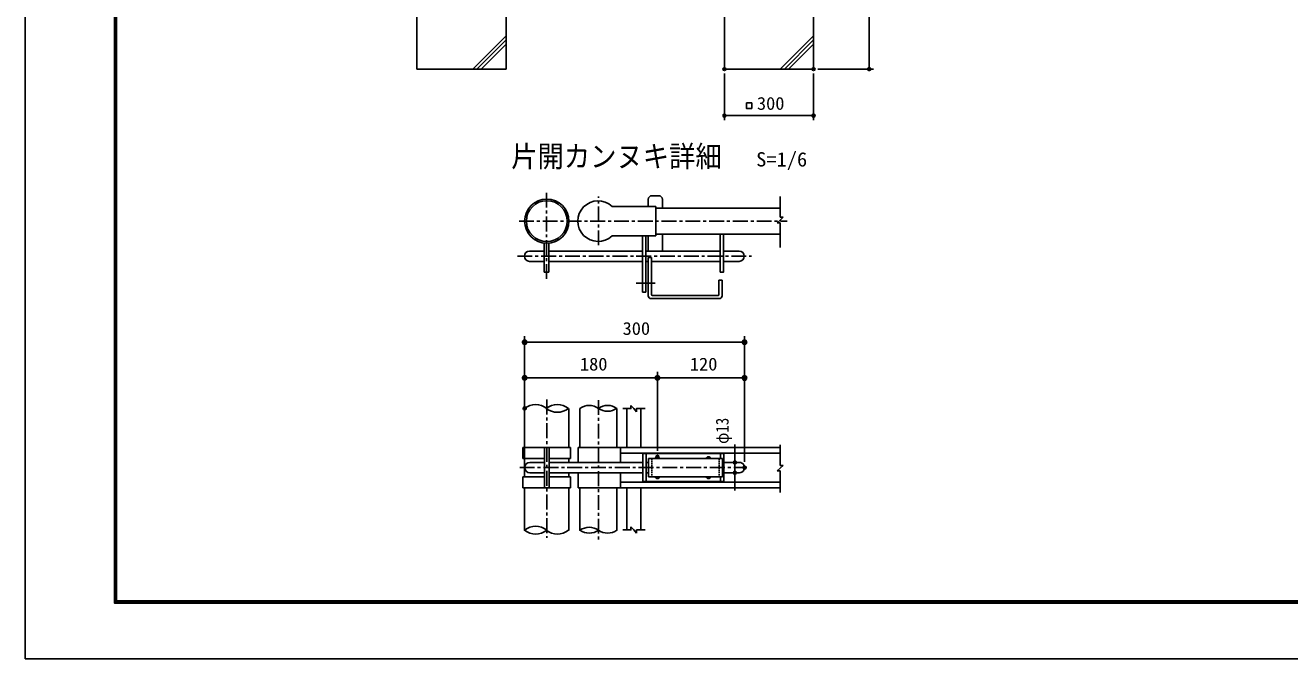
# Model space of a CAD drawing. Units: millimetres, scale not verified, with parts at other scales. Extents: x -4455 to 4455, y -3150 to 3150.
# Drawn here: x -4455 to -199, y -3150 to -1016 of the extents above; entities that cross this region are included whole.
import ezdxf
from ezdxf.enums import TextEntityAlignment as Align

# ---------------------------------------------------------------- set-up
doc = ezdxf.new("R2010")
doc.units = ezdxf.units.MM
doc.header["$LTSCALE"] = 20
doc.header["$PDMODE"] = 32
doc.header["$PDSIZE"] = 10
doc.linetypes.add('USER2', pattern=[0.375, 0.25, -0.125])
doc.linetypes.add('USER5', pattern=[4, 2.5, -0.5, 0.5, -0.5])
for name, color, linetype, lineweight in [('0-2_4基礎', 4, 'Continuous', 25), ('0-5_5寸法', 1, 'Continuous', 25), ('0-6_SUNPOU', 1, 'Continuous', 25), ('0-9_0', 4, 'Continuous', 25), ('0-B_1', 7, 'Continuous', 25), ('0-D_KOUZOU', 1, 'USER5', 25)]:
    doc.layers.add(name, color=color, linetype=linetype, lineweight=lineweight)
doc.layers.add('0-7_DEFPOINTS', color=7, linetype='Continuous')
doc.layers.add('0-E_7詳細', color=7, linetype='Continuous')
doc.styles.add('ＭＳ ゴシック', font='')
doc.styles.get('ＭＳ ゴシック').set_extended_font_data('MS Gothic')

# ---------------------------------------------------------------- blocks, each defined once
blk = doc.blocks.new('M1')
at = {"layer": '0-6_SUNPOU'}
blk.add_line((-5, 0), (-38.58, 0), dxfattribs=at)
for points in [[(0, 0), (-5, 0), (-4.96, 0.63)], [(0, 0), (-4.96, -0.63), (-5, 0)], [(0, 0), (-4.96, 0.63), (-4.84, 1.24)], [(0, 0), (-4.84, -1.24), (-4.96, -0.63)], [(0, 0), (-4.84, 1.24), (-4.65, 1.84)], [(0, 0), (-4.65, -1.84), (-4.84, -1.24)], [(0, 0), (-4.65, 1.84), (-4.38, 2.41)], [(0, 0), (-4.38, -2.41), (-4.65, -1.84)], [(0, 0), (-4.38, 2.41), (-4.05, 2.94)], [(0, 0), (-4.05, -2.94), (-4.38, -2.41)], [(0, 0), (-4.05, 2.94), (-3.64, 3.42)], [(0, 0), (-3.64, -3.42), (-4.05, -2.94)], [(0, 0), (-3.64, 3.42), (-3.19, 3.85)], [(0, 0), (-3.19, -3.85), (-3.64, -3.42)], [(0, 0), (-3.19, 3.85), (-2.68, 4.22)], [(0, 0), (-2.68, -4.22), (-3.19, -3.85)], [(0, 0), (-2.68, 4.22), (-2.13, 4.52)], [(0, 0), (-2.13, -4.52), (-2.68, -4.22)], [(0, 0), (-2.13, 4.52), (-1.55, 4.76)], [(0, 0), (-1.55, -4.76), (-2.13, -4.52)], [(0, 0), (-1.55, 4.76), (-0.94, 4.91)], [(0, 0), (-0.94, -4.91), (-1.55, -4.76)], [(0, 0), (-0.94, 4.91), (-0.31, 4.99)], [(0, 0), (-0.31, -4.99), (-0.94, -4.91)], [(0, 0), (-0.31, 4.99), (0.31, 4.99)], [(0, 0), (0.31, -4.99), (-0.31, -4.99)], [(0, 0), (0.31, 4.99), (0.94, 4.91)], [(0, 0), (0.94, 4.91), (1.55, 4.76)], [(0, 0), (1.55, 4.76), (2.13, 4.52)], [(0, 0), (2.13, 4.52), (2.68, 4.22)], [(0, 0), (2.68, 4.22), (3.19, 3.85)], [(0, 0), (3.19, 3.85), (3.64, 3.42)], [(0, 0), (3.64, 3.42), (4.05, 2.94)], [(0, 0), (4.05, 2.94), (4.38, 2.41)], [(0, 0), (4.38, 2.41), (4.65, 1.84)], [(0, 0), (4.65, 1.84), (4.84, 1.24)], [(0, 0), (4.84, 1.24), (4.96, 0.63)], [(0, 0), (4.96, 0.63), (5, 0)], [(0, 0), (0.94, -4.91), (0.31, -4.99)], [(0, 0), (1.55, -4.76), (0.94, -4.91)], [(0, 0), (2.13, -4.52), (1.55, -4.76)], [(0, 0), (2.68, -4.22), (2.13, -4.52)], [(0, 0), (3.19, -3.85), (2.68, -4.22)], [(0, 0), (3.64, -3.42), (3.19, -3.85)], [(0, 0), (4.05, -2.94), (3.64, -3.42)], [(0, 0), (4.38, -2.41), (4.05, -2.94)], [(0, 0), (4.65, -1.84), (4.38, -2.41)], [(0, 0), (4.84, -1.24), (4.65, -1.84)], [(0, 0), (4.96, -0.63), (4.84, -1.24)], [(0, 0), (5, 0), (4.96, -0.63)]]:
    blk.add_solid(points, dxfattribs=at)

msp = doc.modelspace()

# ---------------------------------------------------------------- linework, layer by layer
at = {"layer": '0-2_4基礎', "color": 7}
for p, q in [((-3136.55, -464.02), (-3136.55, -1164.02)), ((-2836.55, -464.02), (-2836.55, -1164.02)), ((-2101.55, -464.02), (-2101.55, -1164.02)), ((-1801.55, -464.02), (-1801.55, -1164.02)), ((-2836.55, -1164.02), (-3136.55, -1164.02)), ((-1801.55, -1164.02), (-2101.55, -1164.02))]:
    msp.add_line(p, q, dxfattribs=at)
at = {"layer": '0-2_4基礎'}
for p, q in [((-2948.8, -1164.02), (-2836.55, -1051.77)), ((-1913.8, -1164.02), (-1801.55, -1051.77)), ((-2934.66, -1164.02), (-2836.55, -1065.91)), ((-2920.52, -1164.02), (-2836.55, -1080.06)), ((-1899.66, -1164.02), (-1801.55, -1065.91)), ((-1885.52, -1164.02), (-1801.55, -1080.06))]:
    msp.add_line(p, q, dxfattribs=at)
at = {"layer": '0-5_5寸法'}
for p, q in [((-1614.18, -494.02), (-1614.18, -1134.02)), ((-2101.55, -1179.02), (-2101.55, -1335.85)), ((-1801.55, -1179.02), (-1801.55, -1335.85)), ((-1786.55, -1164.02), (-1599.18, -1164.02)), ((-2071.55, -1320.85), (-1831.55, -1320.85))]:
    msp.add_line(p, q, dxfattribs=at)
at = {"layer": '0-5_5寸法', "color": 3}
msp.add_lwpolyline([(-2027.59, -1277.77), (-2009.37, -1277.77), (-2009.37, -1296.67), (-2027.59, -1296.67)], close=True, dxfattribs=at)
at = {"layer": '0-7_DEFPOINTS'}
for p in [(-2101.55, -1164.02), (-1801.55, -1164.02), (-1614.18, -1164.02), (-1801.55, -1320.85), (-2033.74, -2083.82), (-2326.78, -2203.82), (-2033.74, -2203.82), (-2033.74, -2207.97), (-2773.81, -2306.67), (-2326.78, -2469.6), (-2033.74, -2506.23)]:
    msp.add_point(p, dxfattribs=at)
at = {"layer": '0-9_0'}
for p, q in [((-1913.71, -1592.85), (-1913.71, -1663.28)), ((-1913.71, -1672.32), (-1924.11, -1681.37)), ((-1924.11, -1681.37), (-1913.71, -1681.37)), ((-1913.71, -1681.37), (-1917.67, -1681.37)), ((-1913.71, -1663.28), (-1909.75, -1663.28)), ((-1903.32, -1663.28), (-1913.71, -1663.28)), ((-1913.71, -1672.32), (-1903.32, -1663.28)), ((-1913.71, -1681.37), (-1913.71, -1764.47)), ((-2415.92, -2297.19), (-2415.92, -2307.58)), ((-2406.87, -2307.58), (-2415.92, -2297.19)), ((-2406.87, -2307.58), (-2397.83, -2317.98)), ((-2397.83, -2307.58), (-2367.84, -2307.58)), ((-1913.71, -2428.88), (-1913.71, -2499.31)), ((-1913.71, -2508.36), (-1924.11, -2517.4)), ((-1913.71, -2499.31), (-1909.75, -2499.31)), ((-1903.32, -2499.31), (-1913.71, -2499.31)), ((-1913.71, -2508.36), (-1903.32, -2499.31)), ((-1924.11, -2517.4), (-1913.71, -2517.4)), ((-1913.71, -2517.4), (-1917.67, -2517.4)), ((-1913.71, -2517.4), (-1913.71, -2589.85)), ((-2443.13, -2716.21), (-2415.92, -2716.21)), ((-2406.87, -2716.21), (-2415.92, -2705.81)), ((-2406.87, -2716.21), (-2397.83, -2726.6)), ((-2397.83, -2716.21), (-2367.84, -2716.21)), ((-2397.83, -2716.21), (-2397.83, -2720.17)), ((-2397.83, -2726.6), (-2397.83, -2716.21))]:
    msp.add_line(p, q, dxfattribs=at)
at = {"layer": '0-9_0', "color": 1}
for p, q in [((-2773.81, -2482.65), (-2773.81, -2156)), ((-2773.81, -2286.67), (-2773.81, -2183.82)), ((-2733.81, -2203.82), (-2366.78, -2203.82)), ((-2326.78, -2449.6), (-2326.78, -2183.82)), ((-2326.78, -2449.6), (-2326.78, -2183.82)), ((-2286.78, -2203.82), (-2073.74, -2203.82)), ((-2033.74, -2187.97), (-2033.74, -2183.82))]:
    msp.add_line(p, q, dxfattribs=at)
at = {"layer": '0-9_0', "color": 3}
msp.add_lwpolyline([(-4454.66, 3150.24), (4455.34, 3150.24), (4455.34, -3149.76), (-4454.66, -3149.76)], close=True, dxfattribs=at)
at = {"layer": '0-9_0', "color": 7}
for points in [[(-4154.66, 2962.74), (4155.34, 2962.74), (4155.34, -2962.26), (-4154.66, -2962.26)], [(-4152.79, 2960.87), (4153.46, 2960.87), (4153.46, -2960.38), (-4152.79, -2960.38)], [(-4150.91, 2958.99), (4151.59, 2958.99), (4151.59, -2958.51), (-4150.91, -2958.51)], [(-4149.04, 2957.12), (4149.71, 2957.12), (4149.71, -2956.63), (-4149.04, -2956.63)], [(-4147.16, 2955.24), (4147.84, 2955.24), (4147.84, -2954.76), (-4147.16, -2954.76)]]:
    msp.add_lwpolyline(points, close=True, dxfattribs=at)
at = {"layer": '0-9_0'}
for points in [[(-2443.13, -2307.58), (-2415.92, -2307.58), (-2415.92, -2303.62)], [(-2397.83, -2317.98), (-2397.83, -2307.58), (-2397.83, -2311.54)], [(-2415.92, -2705.81), (-2415.92, -2716.21), (-2415.92, -2712.25)]]:
    msp.add_lwpolyline(points, dxfattribs=at)
for centre, radius, start, end in [((-2736.57, -2353.33), 59.7, 51.41343, 128.58657), ((-2663.64, -2353.33), 59.7, 51.41343, 128.58657), ((-2556.5, -2351.16), 54.25, 55.09271, 124.90735), ((-2494.67, -2351.16), 54.25, 55.09271, 124.90735), ((-2663.64, -2260.01), 59.7, 231.41343, 308.58657), ((-2494.67, -2262.18), 54.25, 235.09265, 304.90729), ((-2736.57, -2763.54), 59.7, 51.41343, 128.58657), ((-2736.57, -2670.21), 59.7, 231.41343, 308.58657), ((-2663.64, -2670.21), 59.7, 231.41343, 308.58657), ((-2556.5, -2761.36), 54.25, 55.09247, 124.90735), ((-2556.5, -2672.39), 54.25, 235.09289, 304.90753), ((-2494.67, -2672.39), 54.25, 235.09265, 305.23481)]:
    msp.add_arc(centre, radius, start, end, dxfattribs=at)
at = {"layer": '0-B_1'}
for p, q in [((-2357.59, -1602.87), (-2357.59, -1626.46)), ((-2345.17, -1590.45), (-2322.82, -1590.45)), ((-2310.4, -1602.87), (-2310.4, -1632.67)), ((-2479.59, -1626.46), (-2332.75, -1626.46)), ((-2332.75, -1626.46), (-2332.75, -1725.8)), ((-2332.75, -1632.67), (-1913.71, -1632.67)), ((-2479.59, -1725.8), (-2332.75, -1725.8)), ((-2377.46, -1725.8), (-2377.46, -1915.78)), ((-2366.28, -1725.8), (-2366.28, -1915.78)), ((-2357.59, -1725.8), (-2357.59, -1776.71)), ((-2332.75, -1719.59), (-1913.71, -1719.59)), ((-2310.4, -1719.59), (-2310.4, -1776.71)), ((-2115.45, -1719.59), (-2115.45, -1847.49)), ((-2104.28, -1719.59), (-2104.28, -1847.49)), ((-2757.42, -1776.71), (-2707.75, -1776.71)), ((-2707.75, -1750.16), (-2707.75, -1847.49)), ((-2692.85, -1750.35), (-2692.85, -1847.49)), ((-2692.85, -1776.71), (-2377.46, -1776.71)), ((-2366.28, -1776.71), (-2115.45, -1776.71)), ((-2104.28, -1776.71), (-2089.38, -1776.71)), ((-2089.38, -1776.71), (-2052.12, -1776.71)), ((-2757.42, -1811.48), (-2707.75, -1811.48)), ((-2692.85, -1811.48), (-2377.46, -1811.48)), ((-2366.28, -1811.48), (-2357.59, -1811.48)), ((-2357.59, -1799.06), (-2357.59, -1927.25)), ((-2357.59, -1799.06), (-2346.41, -1799.06)), ((-2346.41, -1799.06), (-2346.41, -1924.76)), ((-2346.41, -1811.48), (-2115.45, -1811.48)), ((-2104.28, -1811.48), (-2089.38, -1811.48)), ((-2089.38, -1811.48), (-2052.12, -1811.48)), ((-2692.85, -1847.49), (-2707.75, -1847.49)), ((-2334.51, -1885.03), (-2398.3, -1885.03)), ((-2109.24, -1875.1), (-2120.42, -1875.1)), ((-2120.42, -1875.1), (-2120.42, -1924.76)), ((-2109.24, -1875.1), (-2109.24, -1927.25)), ((-2377.46, -1915.78), (-2366.28, -1915.78)), ((-2119.18, -1937.18), (-2347.65, -1937.18)), ((-2121.66, -1926.01), (-2345.17, -1926.01)), ((-2773.81, -2306.67), (-2773.81, -2437.94)), ((-2624.8, -2306.67), (-2624.8, -2437.94)), ((-2587.55, -2306.67), (-2587.55, -2437.94)), ((-2463.38, -2306.67), (-2463.38, -2437.94)), ((-2429.85, -2307.58), (-2429.85, -2437.94)), ((-2382.66, -2307.58), (-2382.66, -2437.94)), ((-2619.09, -2437.94), (-2779.52, -2437.94)), ((-2779.52, -2437.94), (-2779.52, -2475.19)), ((-2706.75, -2437.94), (-2706.75, -2574.53)), ((-2691.85, -2437.94), (-2691.85, -2574.53)), ((-2619.09, -2437.94), (-2619.09, -2475.19)), ((-2450.96, -2437.94), (-2593.26, -2437.94)), ((-2593.26, -2437.94), (-2593.26, -2488.85)), ((-1913.71, -2437.94), (-2450.96, -2437.94)), ((-2450.96, -2437.94), (-2450.96, -2488.85)), ((-1913.71, -2457.81), (-2450.96, -2457.81)), ((-2103.27, -2459.05), (-2376.45, -2459.05)), ((-2376.45, -2459.05), (-2376.45, -2553.42)), ((-2365.28, -2459.05), (-2365.28, -2553.42)), ((-2114.45, -2459.05), (-2114.45, -2475.19)), ((-2103.27, -2459.05), (-2103.27, -2553.42)), ((-2706.75, -2475.19), (-2779.52, -2475.19)), ((-2773.8, -2475.19), (-2773.8, -2537.27)), ((-2706.75, -2488.85), (-2756.42, -2488.85)), ((-2619.09, -2475.19), (-2691.85, -2475.19)), ((-2376.45, -2488.85), (-2691.85, -2488.85)), ((-2624.8, -2475.19), (-2624.8, -2488.85)), ((-2356.59, -2488.85), (-2364.04, -2488.85)), ((-2108.24, -2475.19), (-2356.59, -2475.19)), ((-2356.59, -2475.19), (-2356.59, -2537.27)), ((-2108.24, -2475.19), (-2108.24, -2537.27)), ((-2051.12, -2488.85), (-2103.27, -2488.85)), ((-2779.52, -2574.53), (-2779.52, -2537.27)), ((-2706.75, -2537.27), (-2779.52, -2537.27)), ((-2706.75, -2523.62), (-2756.42, -2523.61)), ((-2376.45, -2523.62), (-2691.85, -2523.62)), ((-2619.09, -2537.27), (-2691.85, -2537.27)), ((-2624.8, -2523.62), (-2624.8, -2537.27)), ((-2619.09, -2574.53), (-2619.09, -2537.27)), ((-2593.26, -2574.53), (-2593.26, -2523.61)), ((-2450.96, -2574.53), (-2450.96, -2523.61)), ((-2103.27, -2553.42), (-2376.45, -2553.42)), ((-2356.59, -2523.62), (-2364.04, -2523.62)), ((-2108.24, -2537.27), (-2356.59, -2537.27)), ((-2114.45, -2537.27), (-2114.45, -2553.42)), ((-2051.12, -2523.62), (-2103.27, -2523.62)), ((-2619.09, -2574.53), (-2779.52, -2574.53)), ((-2773.8, -2574.53), (-2773.8, -2718.02)), ((-2624.8, -2574.53), (-2624.8, -2718.02)), ((-2450.96, -2574.53), (-2593.26, -2574.53)), ((-2587.55, -2574.53), (-2587.55, -2718.02)), ((-2463.38, -2574.53), (-2463.38, -2718.02)), ((-1913.71, -2554.66), (-2450.96, -2554.66)), ((-1913.71, -2574.53), (-2450.96, -2574.53)), ((-2429.85, -2574.53), (-2429.85, -2716.21)), ((-2382.66, -2574.53), (-2382.66, -2716.21))]:
    msp.add_line(p, q, dxfattribs=at)
at = {"layer": '0-B_1', "linetype": 'USER2'}
for p, q in [((-2345.46, -2475.19), (-2345.46, -2537.27)), ((-2119.47, -2475.19), (-2119.47, -2537.27))]:
    msp.add_line(p, q, dxfattribs=at)
at = {"layer": '0-B_1'}
msp.add_lwpolyline([(-2115.45, -1847.49), (-2104.28, -1847.49), (-2115.45, -1847.49)], dxfattribs=at)
for radius in [74.5, 68.79]:
    msp.add_circle((-2699.34, -1676.13), radius, dxfattribs=at)
for centre, radius, start, end in [((-2526.46, -1676.13), 68.3, 46.65803, 313.34122), ((-2345.17, -1602.87), 12.42, 90, 180), ((-2322.82, -1602.87), 12.42, 0, 90), ((-2757.42, -1794.09), 17.38, 90, 270), ((-2052.12, -1794.09), 17.38, 270, 90), ((-2347.65, -1927.25), 9.93, 180, 270), ((-2345.17, -1924.76), 1.24, 180, 270), ((-2121.66, -1924.76), 1.24, 270, 0), ((-2119.18, -1927.25), 9.93, 270, 0), ((-2756.42, -2506.23), 17.38, 90, 270), ((-2326.78, -2477.05), 7.45, 14.47751, 165.52249), ((-2155.43, -2477.05), 7.45, 14.47751, 165.52249), ((-2051.12, -2506.23), 17.38, 270, 90.00058), ((-2326.78, -2535.41), 7.45, 194.47751, 345.52249), ((-2155.43, -2535.41), 7.45, 194.47751, 345.52249)]:
    msp.add_arc(centre, radius, start, end, dxfattribs=at)
at = {"layer": '0-D_KOUZOU'}
for p, q in [((-2700.3, -1870.59), (-2700.3, -1581.03)), ((-2525.72, -1757.08), (-2525.72, -1592.61)), ((-2792.81, -1676.13), (-1889.7, -1676.13)), ((-2798, -1794.09), (-2010.27, -1794.09)), ((-2699.34, -2276.96), (-2699.34, -2742.44)), ((-2525.71, -2278.51), (-2525.46, -2749.24)), ((-2790.22, -2506.23), (-2026.02, -2506.23))]:
    msp.add_line(p, q, dxfattribs=at)
at = {"layer": '0-D_KOUZOU', "linetype": 'Continuous'}
for p, q in [((-2773.81, -2286.67), (-2773.81, -2063.82)), ((-2733.81, -2083.82), (-2073.74, -2083.82)), ((-2033.74, -2486.23), (-2033.74, -2063.82)), ((-2066.29, -2458.85), (-2066.29, -2428.85)), ((-2066.41, -2488.85), (-2051.29, -2488.85)), ((-2066.29, -2488.85), (-2066.29, -2523.62)), ((-2066.41, -2523.62), (-2051.29, -2523.62)), ((-2066.29, -2553.62), (-2066.29, -2583.62))]:
    msp.add_line(p, q, dxfattribs=at)

# ---------------------------------------------------------------- block references
at = {"layer": '0-5_5寸法', "xscale": 1.5, "yscale": 1.5}
for p, rotation in [((-1614.18, -1164.02), 270), ((-2101.55, -1320.85), 180)]:
    msp.add_blockref('M1', p, dxfattribs=dict(at, rotation=rotation))
msp.add_blockref('M1', (-1801.55, -1320.85), dxfattribs=at)
at = {"layer": '0-9_0', "xscale": 2, "yscale": 2, "rotation": 180}
for p in [(-2773.81, -2203.82), (-2326.78, -2203.82)]:
    msp.add_blockref('M1', p, dxfattribs=at)
at = {"layer": '0-9_0', "xscale": 2, "yscale": 2}
for p in [(-2326.78, -2203.82), (-2033.74, -2203.82)]:
    msp.add_blockref('M1', p, dxfattribs=at)
at = {"layer": '0-D_KOUZOU'}
for p, xscale, yscale, rotation in [((-2773.81, -2083.82), 2, 2, 180), ((-2066.29, -2488.85), 1.5, 1.5, 270), ((-2066.29, -2523.62), 1.5, 1.5, 90)]:
    msp.add_blockref('M1', p, dxfattribs=dict(at, xscale=xscale, yscale=yscale, rotation=rotation))
at = {"layer": '0-D_KOUZOU', "xscale": 2, "yscale": 2}
msp.add_blockref('M1', (-2033.74, -2083.82), dxfattribs=at)

# ---------------------------------------------------------------- texts
at = {"layer": '0-5_5寸法', "color": 3, "style": 'ＭＳ ゴシック', "width": 1.05}
msp.add_text('300', height=43.26, dxfattribs=at).set_placement((-1992.05, -1314.17), align=Align.BOTTOM_LEFT)
at = {"layer": '0-9_0', "color": 3, "style": 'ＭＳ ゴシック', "width": 1.05}
for s, p in [('180', (-2587.79, -2192.15)), ('120', (-2217.76, -2192.15))]:
    msp.add_text(s, height=43.26, dxfattribs=at).set_placement(p, align=Align.BOTTOM_LEFT)
at = {"layer": '0-9_0', "color": 3, "style": 'ＭＳ ゴシック', "width": 0.85}
msp.add_text('φ13', height=43.2, rotation=90, dxfattribs=at).set_placement((-2074.29, -2426.3), align=Align.BOTTOM_LEFT)
at = {"layer": '0-D_KOUZOU', "color": 3, "style": 'ＭＳ ゴシック', "width": 1.05}
msp.add_text('300', height=43.26, dxfattribs=at).set_placement((-2444.27, -2072.15), align=Align.BOTTOM_LEFT)
at = {"layer": '0-E_7詳細', "style": 'ＭＳ ゴシック', "width": 0.9}
msp.add_text('片開カンヌキ詳細', height=72.16, dxfattribs=at).set_placement((-2819.15, -1515.6), align=Align.BOTTOM_LEFT)
at = {"layer": '0-E_7詳細', "color": 3, "style": 'ＭＳ ゴシック', "width": 1.05}
msp.add_text('S=1/6', height=48.11, dxfattribs=at).set_placement((-1994.59, -1506.56), align=Align.BOTTOM_LEFT)

doc.saveas('drawing.dxf')
